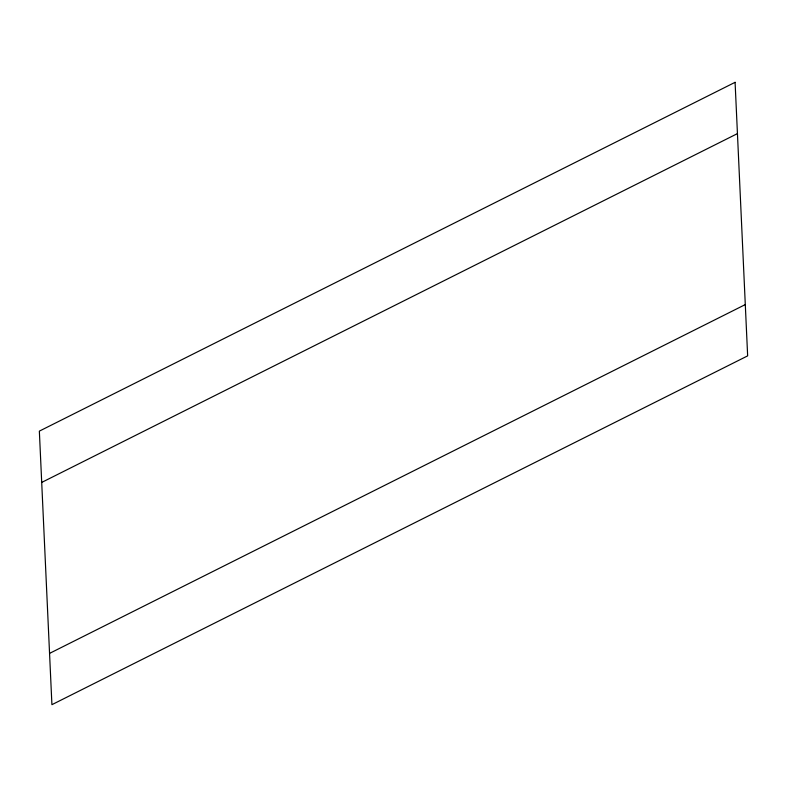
<?xml version="1.0" encoding="UTF-8"?>
<svg xmlns="http://www.w3.org/2000/svg" width="787" height="787" viewBox="0 0 787 787"><rect width="100%" height="100%" fill="white"/><g stroke="black" fill="none" stroke-linecap="round" stroke-linejoin="round"><path stroke-width="1.18" d="M41.711 482.421L737.439 133.613M49.561 653.387L745.289 304.579M735.088 82.32L39.35 431.128L51.912 704.68L747.65 355.872L735.088 82.32"/></g></svg>
